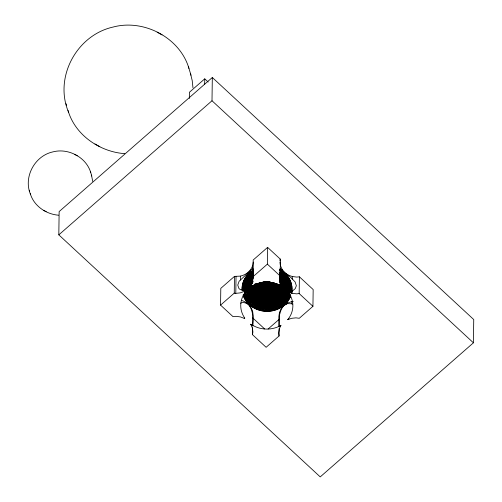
<?xml version="1.0" encoding="UTF-8"?>
<svg xmlns="http://www.w3.org/2000/svg" width="502" height="502" viewBox="0 0 502 502"><rect width="100%" height="100%" fill="white"/><g stroke="black" fill="none" stroke-linecap="round" stroke-linejoin="round"><path stroke-width="0.75" d="M270.597 282.362C260.914 285.406 251 288.92 243.269 295.716C246.702 305.392 256.986 311.435 267.02 311.34L267.171 281.929M267.058 281.929L267.629 291.474L267.804 311.334L267.02 311.34M58.816 234.848L59.142 211.587L212.321 77.496L473.737 319.548L473.417 342.81L320.232 476.9L58.816 234.848L212.001 100.758L212.321 77.496M189.336 98.467L189.417 92.261L204.741 78.852L208.186 82.039M204.665 84.28L204.741 78.852M279.871 274.356C279.959 278.654 280.26 283.297 282.645 287L281.478 286.234A26.073 23.475 0.8 0 0 251.496 286.56L250.73 285.845L252.487 282.155L252.914 268.827L251.508 269.555L239.09 281.308L237.741 285.08L238.99 288.575L240.282 289.585L244.392 290.658L244.386 291.398L245.252 292.34A26.073 23.475 0.8 0 0 244.781 318.111L244.543 318.519L240.439 316.919L236.015 316.335L233.022 316.649L220.566 305.116L220.798 288.355L234.478 276.376L240.471 276.119A17.118 15.411 0.8 0 0 252.726 265.395L253.253 262.075M220.566 305.116L234.246 293.137L234.478 276.376M234.246 293.137L235.796 293.344L236.028 276.583M240.414 280.028L240.471 276.119M252.795 326.149C253.341 318.707 253.315 310.198 248.289 304.256A17.118 15.411 0.8 0 0 241.38 300.359M252.675 268.903L252.726 265.395M252.487 282.155L253.127 278.177L253.177 260.011L267.61 247.373L280.198 259.032C281.635 267.974 276.903 278.384 282.256 286.429M252.588 313.781L252.625 311.227L250.969 307.488L248.289 304.256M253.127 278.177L253.253 269.034M279.15 328.377L279.043 335.995L266.123 347.296L252.487 334.671L252.581 327.812M252.613 325.528L253.152 315.225L252.625 311.227M252.945 276.771L267.378 264.14L267.61 247.373M279.168 326.852L278.88 316.26L279.52 312.282L281.283 308.586L288.129 300.968L290.802 295.873C283.002 288.757 272.762 285.437 262.992 281.992M278.924 326.419L279.52 312.282M280.103 282.199L280.141 279.777M292.371 304.237L291.744 303.766L291.775 301.551L293.256 301.401M288.964 318.826L287.709 319.686L291.543 318.312L295.979 317.854L299.267 318.287L312.934 306.32L299.167 293.57L296.481 293.852L292.057 293.262L292.082 291.336L295.251 288.594L296.356 285.745L295.113 281.942L290.997 277.675L284.672 272.655L280.298 268.476L279.846 270.321M292.258 279.049L292.289 276.502A17.118 15.411 0.8 0 1 281.998 269.179L280.342 265.439L279.903 262.107M299.167 293.57L299.399 276.809L296.713 277.091L292.289 276.502M312.934 306.32L313.173 289.56L299.399 276.809M273.038 282.67C262.559 284.195 251.345 284.402 242.096 290.175C241.456 282.105 246.137 274.23 253.008 270.189M262.057 282.3C272.26 284.665 283.065 286.636 291.587 293.137C292.986 286.811 291.041 279.972 286.799 275.115L285.086 275.077L279.84 276.514C297.121 304.501 241.393 308.868 252.726 278.735L246.746 278.215L244.781 278.554M266.236 311.328L267.102 291.486C271.406 291.656 275.811 288.029 275.441 283.53L258.775 283.473L254.884 283.937M267.102 291.486C262.628 291.656 258.097 287.665 258.825 283.002L279.332 284.483M281.961 270.007L281.998 269.179M265.451 311.29L267.29 281.936M264.673 311.234L266.581 291.474M267.378 282.105L265.796 291.392L263.889 311.152M263.111 311.052L265.796 291.392M262.339 310.926L265.282 291.298L267.478 282.124M261.573 310.782L265.282 291.298M252.487 334.671L252.92 331.985L252.393 327.988L250.73 324.248L251.464 324.543A26.073 23.475 0.8 0 0 280.762 325.472L279.288 329.042L278.648 333.021L279.043 335.995M279.909 260.839L280.198 259.032M260.808 310.612L264.774 291.179L267.579 282.149M260.049 310.424L264.774 291.179L262.094 299.167L259.302 310.217M290.369 292.992L289.309 292.158C291.518 283.9 287.131 274.895 279.89 270.666L281.101 270.277L281.741 270.691L286.799 275.115M258.555 309.985L261.617 299.016L267.679 282.174M252.537 279.143L250.736 285.224M279.482 314.905L281.277 309.226L283.555 305.774L287.433 303.641L291.744 303.766M257.821 309.734L261.14 298.853L264.272 291.034M257.099 309.458L260.676 298.677L268.112 281.572M256.384 309.163L260.212 298.489L263.788 290.859M287.433 303.641L287.627 303.039L291.775 301.551M255.681 308.849L263.079 290.545L268.25 281.628M254.985 308.517L259.308 298.069L263.079 290.545L258.869 297.843L254.301 308.165M253.635 307.795C257.438 298.527 262.609 289.867 268.388 281.697M252.977 307.406L258.015 297.353L262.628 290.3M252.337 306.998C256.535 297.899 262.213 289.535 268.52 281.779M251.709 306.571L261.78 289.742L268.652 281.86M251.094 306.126L256.798 296.525L261.78 289.742L256.415 296.23L250.498 305.668M249.921 305.185C254.878 296.487 261.511 288.813 268.771 281.948M249.356 304.695L255.675 295.603L261.391 289.434M248.81 304.187C254.131 295.709 261.209 288.424 268.884 282.049M248.283 303.66L254.985 294.938L261.021 289.096M247.775 303.12C253.598 294.68 261.316 287.659 269.618 281.704M247.285 302.568L254.338 294.228L260.67 288.738M246.815 302.003C252.983 293.827 261.109 287.263 269.75 281.848M246.363 301.42L253.742 293.488L260.35 288.368M280.499 326.03L281.051 325.346M245.93 300.83C252.437 292.936 260.933 286.862 269.875 282.005M245.522 300.227L253.203 292.716L260.055 287.972M245.133 299.612C252.054 291.913 261.04 286.303 270.377 281.98M244.763 298.985L252.713 291.919L259.791 287.571M244.424 298.345C251.646 290.972 260.946 285.908 270.496 282.168M244.097 297.705L252.286 291.091L259.553 287.144M243.796 297.046C251.54 289.98 261.266 284.992 271.394 282.381M243.52 296.387L251.91 290.244L259.346 286.711M268.118 328.998L279.275 319.234M243.037 295.038L245.152 293.262L251.596 289.372L259.17 286.265M251.74 271.011L253.09 271.331C222.712 297.422 276.96 326.796 289.146 292.785C281.227 287.395 271.984 284.791 262.879 282.231M267.804 311.334C273.464 311.196 279.099 309.295 283.555 305.774C278.823 296.939 272.774 288.826 265.577 281.848M285.456 304.658L287.627 303.039M243.338 290.84C252.242 285.293 262.885 284.37 272.944 282.337M242.159 290.878L244.348 289.459L251.031 286.686L258.775 284.414M279.89 272.14L282.369 271.118M242.064 289.466L244.261 288.173L250.969 285.776M244.963 292.641C253.899 287.188 264.014 283.046 274.607 282.883M279.796 272.856L282.984 271.557M242.052 288.763L244.248 287.527L250.962 285.318M244.794 292.007L251.345 288.487L259.019 285.814M242.064 288.054L244.261 286.887L250.969 284.866M279.645 273.546L283.58 272.021M244.65 291.38C254.031 286.523 264.717 281.86 275.441 284.471C281.151 285.374 287.075 286.46 292.02 289.629M242.102 287.345L244.298 286.24L250.994 284.408M242.165 286.642L244.355 285.594L252.45 283.781M244.53 290.74L251.157 287.59L258.825 284.885M280.085 273.91L284.157 272.498M242.253 285.939L244.43 284.954L252.638 283.404M279.84 274.569L283.197 273.138L284.722 272.994M242.359 285.243L244.537 284.32L251.163 283.053M242.497 284.546L244.656 283.68L252.782 282.588M279.545 275.203L283.693 273.603L285.268 273.502M242.654 283.856L244.807 283.053L252.889 282.137M244.386 291.398L240.232 292.879L235.796 293.344M240.634 303.208C243.263 301.708 246.049 302.957 248.289 304.507M242.842 283.166L244.97 282.425L252.983 281.785M279.903 275.567L284.176 274.079L285.795 274.023M243.05 282.488L245.158 281.804L253.121 281.34M279.739 278.905L287.05 277.775L288.945 278.077M279.52 276.156L284.64 274.575L286.309 274.563M292.082 291.336L287.953 291.668L288.38 292.478A26.073 23.475 0.8 0 1 287.884 319.473M243.282 281.81L245.371 281.189L251.753 280.838M280.474 271.036L281.741 270.691M243.533 281.145L245.603 280.58L251.916 280.405M279.614 279.771L281.685 279.237L287.702 278.93L289.66 279.338M280.078 279.181L287.389 278.346L289.315 278.704M243.809 280.48L245.861 279.978L252.098 279.978M280.141 276.884L285.519 275.598L287.269 275.686M253.096 285.274L258.762 283.944L267.114 283.492C275.466 286.793 283.793 290.865 290.269 297.203M244.11 279.834L246.131 279.382L252.293 279.558M280.436 277.255L285.927 276.125L287.721 276.263M244.436 279.187L246.426 278.792L252.5 279.143M279.953 280.492L282.086 280.078L288.267 280.116L290.281 280.637M279.758 280.066L287.997 279.52L289.98 279.984M255.229 284.107L258.775 283.473M254.508 284.697L258.762 283.944M280.712 277.637L286.322 276.665L288.148 276.859M245.152 277.932L247.078 277.644L252.964 278.334M280.976 278.026L286.698 277.217L288.562 277.462M279.507 281.321L282.431 280.938L288.75 281.333L290.815 281.967M280.078 280.787L288.524 280.718L290.558 281.296M245.541 277.317L247.436 277.085L252.493 277.832M245.949 276.715L247.812 276.539L252.77 277.424M279.727 282.03L282.714 281.817L289.152 282.57L291.248 283.329M246.382 276.125L248.201 276L253.064 277.022M279.595 281.584L282.576 281.371L288.964 281.948L291.041 282.645M246.833 275.548L248.615 275.472L253.372 276.633M247.304 274.989L249.048 274.958L253.027 276.062M279.903 282.751L282.933 282.708L289.466 283.831L291.593 284.709M279.802 282.3L282.827 282.256L289.321 283.197L291.43 284.013M247.8 274.437L249.494 274.456L253.19 275.617M248.308 273.904L249.958 273.966L253.56 275.228M280.718 283.053L289.585 284.465L291.725 285.406M248.835 273.383L253.24 274.581M276.978 283.636L275.441 283.53L276.991 283.724M280.066 283.85L283.147 284.063L289.767 285.745L291.919 286.805M124.747 153.656C99.842 151.886 75.062 135.063 68.027 110.453M58.64 215.207C46.19 214.323 33.797 205.914 30.283 193.609M249.381 272.875L252.977 273.904M279.997 283.291L289.685 285.105L291.838 286.102M259.653 282.626C271.35 283.015 281.434 290.771 289.641 298.495M280.882 284.678L289.855 287.037L292.02 288.217M280.085 284.119L283.184 284.515L289.817 286.391L291.982 287.514M249.946 272.385L253.428 273.515M250.529 271.908L253.259 272.806M260.494 282.331C271.055 284.565 282.676 284.86 291.919 291.041M275.454 284L279.689 284.778M281.101 285.036L289.861 287.677L292.032 288.926M251.125 271.457L252.531 271.733M275.441 284.471L283.184 286.341L289.817 288.97L291.982 290.338M275.19 285.87L282.827 288.594L289.309 292.158M287.953 291.668L292.057 293.262M263.123 281.766C272.624 286.165 281.929 291.857 288.932 299.757M188.953 68.416C179.954 37.612 143.792 18.781 113.138 27.045C76.637 35.115 53.833 77.509 68.542 112.153M90.749 172.588C86.244 157.189 68.165 147.77 52.842 151.905C34.644 155.827 23.155 177.256 30.54 194.456M263.977 281.779C273.013 286.774 281.327 293.394 287.696 301.558M162.02 34.914L157.157 32.197M94.966 143.955L99.823 146.672M77.277 155.84L74.848 154.478M279.777 269.518L281.101 270.277M43.749 210.357L46.178 211.718M264.472 281.835C272.812 287.64 280.894 294.323 286.774 302.7M274.87 286.761L281.886 291.191L289.968 297.855M291.831 291.744L289.679 290.25L283.084 287.244L275.391 284.941L283.015 287.696L289.579 290.89L291.718 292.446M274.657 287.194L281.453 292.013L289.296 299.129M264.61 281.691C272.793 287.828 279.802 295.647 285.243 304.306M265.345 282.036C272.636 288.857 278.321 297.41 282.952 306.233M290.514 294.749L282.57 289.478L275.046 286.322L282.256 290.344L290.545 296.544M212.001 100.758L473.417 342.81M267.378 264.14L279.965 275.793M252.719 317.91L264.654 328.961M274.01 288.217L280.129 293.952L287.244 302.135M265.458 281.942C271.952 289.459 277.556 298.019 281.716 307.092M288.543 300.365L280.963 292.81L274.293 287.822L280.7 293.199L288.129 300.968M265.709 281.766C271.005 290.162 275.159 299.487 278.372 308.925M250.73 324.248L251.885 325.76M265.84 281.691C270.804 290.332 273.464 300.24 276.225 309.79M286.284 303.246L279.507 294.668L273.534 288.782L279.175 295.013L285.776 303.785M272.423 289.779L276.966 296.877L282.344 306.672M244.261 318.055L244.543 318.519M265.978 281.622L275.717 297.661L280.417 307.883M271.795 290.206L276.144 297.41L281.07 307.5M266.123 281.566L272.542 299.054L275.485 310.041M266.549 282.174L268.664 291.361L271.707 310.958M279.746 308.253L275.291 297.899L271.35 290.457L279.062 308.598M266.65 282.143L268.15 291.43L270.151 311.177M190.453 73.436L192.21 80.558L192.969 87.825M91.496 175.098L92.707 181.379M66 103.669L66.534 105.433M29.267 190.214L29.536 191.099M277.662 309.238L273.941 298.533L270.66 290.783L276.947 309.527M188.438 66.716L190.986 75.2M90.492 171.74L91.759 175.982M266.75 282.118L271.086 299.449L273.239 310.656M274.745 310.267L269.681 291.129L273.992 310.474M266.851 282.105L267.114 283.492L266.938 281.936M269.179 291.26L272.473 310.82M268.664 291.361L270.929 311.077M269.373 311.253L268.15 291.43M267.629 291.474L268.589 311.303M284.697 304.808L284.05 305.436L282.657 302.624L278.121 295.992L272.818 289.472L278.484 295.678L284.697 304.808"/></g></svg>
